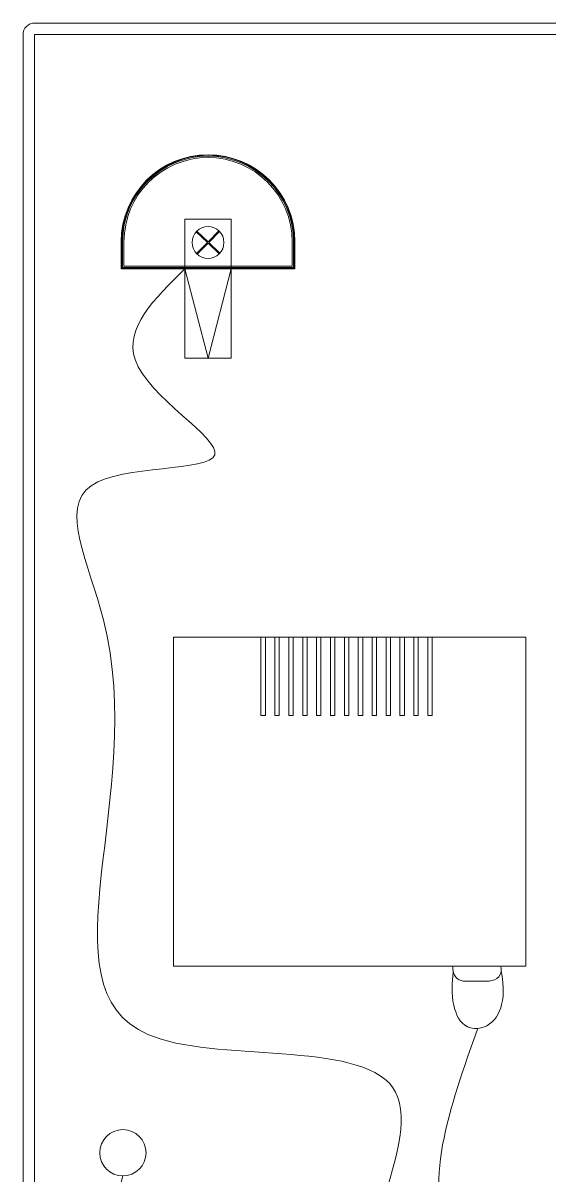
# Model space of a CAD drawing. Header units: millimetres. Extents: x 1729 to 7209, y 940 to 3564.
# Drawn here: x 3559.2 to 3786.6, y 2068.2 to 2565.7 of the extents above; entities that cross this region are included whole.
import ezdxf

# ---------------------------------------------------------------- set-up
doc = ezdxf.new("R2010")
doc.units = ezdxf.units.MM
doc.layers.add('Linhas Externas', color=255, linetype='Continuous')
doc.layers.add('TEXTOS', color=7, linetype='Continuous')

msp = doc.modelspace()

# ---------------------------------------------------------------- linework, layer by layer
at = {"layer": 'Linhas Externas', "lineweight": 15}
for p, q in [((3629.033, 2481.124), (3649.033, 2481.124)), ((3638.751, 2471.006), (3633.966, 2475.642)), ((3639.029, 2471.293), (3634.244, 2475.929)), ((3643.665, 2476.078), (3639.029, 2471.293)), ((3643.953, 2475.799), (3639.316, 2471.015)), ((3638.751, 2471.006), (3634.114, 2466.221)), ((3639.038, 2470.727), (3634.401, 2465.942)), ((3643.823, 2466.091), (3639.038, 2470.727)), ((3644.101, 2466.378), (3639.316, 2471.015)), ((3639.033, 2421.055), (3629.033, 2459.602)), ((3639.033, 2421.055), (3649.033, 2459.602)), ((3629.033, 2421.055), (3649.033, 2421.055))]:
    msp.add_line(p, q, dxfattribs=at)
for points in [[(3601.533, 2471.375), (3601.533, 2459.602), (3676.533, 2459.602), (3676.533, 2471.375, 1)], [(3601.733, 2471.375), (3601.733, 2459.802), (3676.333, 2459.802), (3676.333, 2471.375, 1)], [(3602.133, 2471.375), (3602.133, 2460.202), (3675.933, 2460.202), (3675.933, 2471.375, 1)], [(3602.733, 2471.375), (3602.733, 2460.802), (3675.333, 2460.802), (3675.333, 2471.375, 1)]]:
    msp.add_lwpolyline(points, format="xyb", close=True, dxfattribs=at)
for points in [[(3629.033, 2481.124), (3629.033, 2421.055)], [(3649.033, 2481.124), (3649.033, 2421.055)]]:
    msp.add_lwpolyline(points, dxfattribs=at)
for points in [[(3624.17, 2158.721), (3776.17, 2158.721), (3776.17, 2300.721), (3624.17, 2300.721)], [(3661.874, 2300.721), (3663.785, 2300.721), (3663.785, 2266.929), (3661.874, 2266.929)], [(3667.874, 2300.721), (3669.785, 2300.721), (3669.785, 2266.929), (3667.874, 2266.929)], [(3673.874, 2300.721), (3675.785, 2300.721), (3675.785, 2266.929), (3673.874, 2266.929)], [(3679.874, 2300.721), (3681.785, 2300.721), (3681.785, 2266.929), (3679.874, 2266.929)], [(3685.874, 2300.721), (3687.785, 2300.721), (3687.785, 2266.929), (3685.874, 2266.929)], [(3691.874, 2300.721), (3693.785, 2300.721), (3693.785, 2266.929), (3691.874, 2266.929)], [(3697.874, 2300.721), (3699.785, 2300.721), (3699.785, 2266.929), (3697.874, 2266.929)], [(3703.874, 2300.721), (3705.785, 2300.721), (3705.785, 2266.929), (3703.874, 2266.929)], [(3709.874, 2300.721), (3711.785, 2300.721), (3711.785, 2266.929), (3709.874, 2266.929)], [(3715.874, 2300.721), (3717.785, 2300.721), (3717.785, 2266.929), (3715.874, 2266.929)], [(3721.874, 2300.721), (3723.785, 2300.721), (3723.785, 2266.929), (3721.874, 2266.929)], [(3727.874, 2300.721), (3729.785, 2300.721), (3729.785, 2266.929), (3727.874, 2266.929)], [(3733.874, 2300.721), (3735.785, 2300.721), (3735.785, 2266.929), (3733.874, 2266.929)]]:
    msp.add_lwpolyline(points, close=True, dxfattribs=at)
for centre, radius in [((3639.033, 2471.01), 6.863), ((3602.293, 2078.175), 10)]:
    msp.add_circle(centre, radius, dxfattribs=at)
for points in [[(3916.948, 2036.185), (3913.676, 1991.556), (3852.561, 1948.809), (3700.327, 1994.331), (3718.662, 2106.472), (3613.099, 2129.233), (3593.908, 2308.206), (3588.627, 2366.073), (3641.965, 2379.397), (3607.518, 2420.478), (3629.033, 2459.602)], [(3744.867, 2156.171), (3745.111, 2141.817), (3750.984, 2132.559), (3759.348, 2133.021), (3765.766, 2142.108), (3765.596, 2156.902)], [(3602.293, 2068.175), (3602.723, 1979.188), (3637.277, 1953.114), (3667.998, 1912.462), (3732.311, 1915.738), (3743.632, 1878.997), (3744.895, 1882.509)]]:
    msp.add_spline(points, degree=3, dxfattribs=at)
for points, knots in [([(3744.768, 2158.721), (3744.332, 2156.887), (3746.329, 2151.292), (3753.986, 2152.682), (3759.758, 2151.836), (3765.169, 2153.418), (3765.846, 2157.209), (3765.471, 2158.721)], [3.9432677, 3.9432677, 3.9432677, 3.9432677, 9.6166493, 17.3823424, 23.4834833, 28.0445776, 32.485649, 32.485649, 32.485649, 32.485649]), ([(3755.505, 2131.888), (3743.224, 2097.609), (3713.402, 2014.374), (3858.729, 1977.549), (3898.075, 2022.734), (3909.68, 2038.725)], [0, 0, 0, 0, 94.6148322, 229.739288, 273.7277149, 273.7277149, 273.7277149, 273.7277149])]:
    msp.add_open_spline(points, degree=3, knots=knots, dxfattribs=at)
at = {"layer": 'TEXTOS', "lineweight": 15}
msp.add_lwpolyline([(4664.17, 1755.721), (3564.17, 1755.721, -0.4142136), (3559.17, 1760.721), (3559.17, 2560.721, -0.4142136), (3564.17, 2565.721), (4664.17, 2565.721, -0.4142136), (4669.17, 2560.721), (4669.17, 1760.721, -0.4142136)], format="xyb", close=True, dxfattribs=at)
msp.add_lwpolyline([(4664.17, 2560.721), (3564.17, 2560.721), (3564.17, 1760.721), (4664.17, 1760.721)], close=True, dxfattribs=at)

doc.saveas('drawing.dxf')
